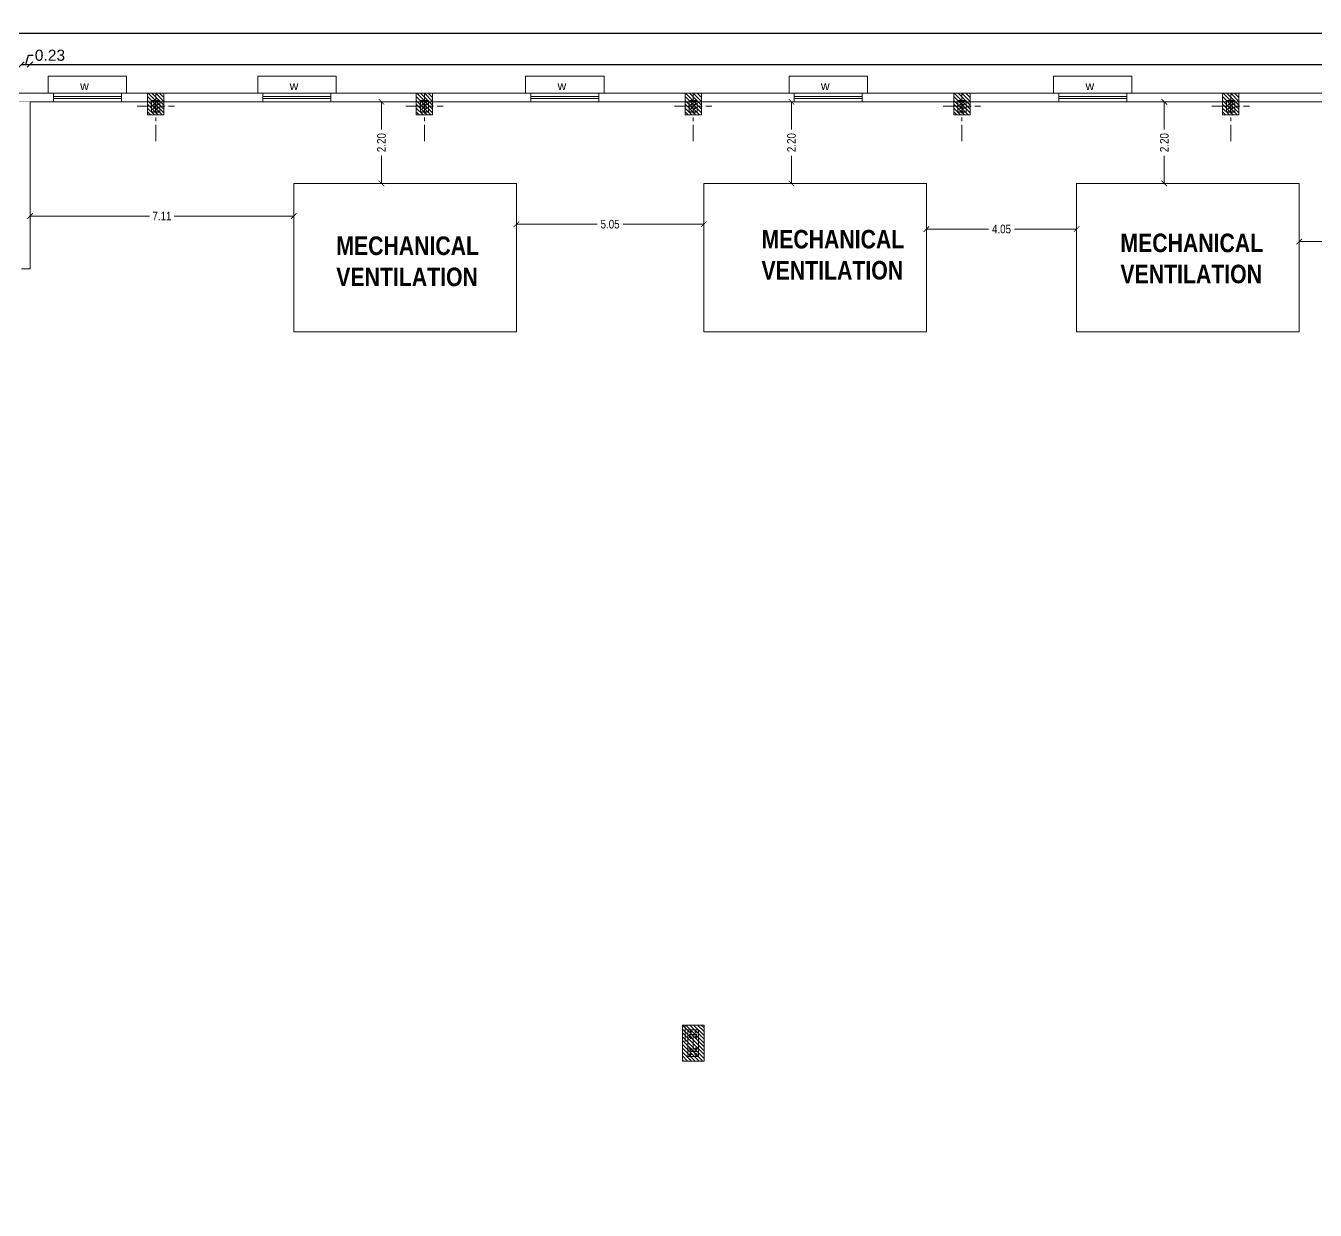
# Model space of a CAD drawing. Header units: metres. Extents: x -1560405 to -1559609, y 42907 to 43310.
# Drawn here: x -1559917.51 to -1559882.75, y 43081.44 to 43113.37 of the extents above; entities that cross this region are included whole.
import ezdxf

# ---------------------------------------------------------------- set-up
doc = ezdxf.new("R2010")
doc.units = ezdxf.units.M
doc.header["$LTSCALE"] = 750
doc.header["$MEASUREMENT"] = 0
doc.header["$PDMODE"] = 35
doc.header["$PDSIZE"] = 50
doc.linetypes.add('CENTER2', pattern=[1.125, 0.75, -0.125, 0.125, -0.125])
doc.linetypes.add('DASHED2', pattern=[9.525, 6.35, -3.175])
doc.layers.get('0').update_dxf_attribs({"lineweight": 5})
doc.layers.get('Defpoints').update_dxf_attribs({"lineweight": 0})
doc.layers.add('BLK_1_FLR_0_BLT_UP_AREA', color=1, linetype='Continuous', plot=False)
doc.layers.add('BLK_1_FLR_0_CARPET_AREA', color=10, linetype='Continuous')
doc.layers.add('BLK_1_FLR_0_REGULAR_ROOM_1', color=117, linetype='Continuous')
doc.layers.add('grid', color=253, linetype='Continuous', lineweight=5)
doc.styles.add('GLOBAL INFRA', font='ARIALNB.TTF', dxfattribs={"height": 0.3})
doc.styles.add('mani', font='swissc.ttf', dxfattribs={"height": 0.23})
doc.styles.get("Standard").update_dxf_attribs({"font": 'arial.ttf'})
doc.dimstyles.new('Civil Mt', dxfattribs={"dimtxt": 0.23, "dimasz": 0.15, "dimexe": 0, "dimexo": 0, "dimgap": 0.1, "dimtad": 0, "dimzin": 0, "dimdsep": 46, "dimtxsty": 'mani', "dimblk": 'ARCHTICK', "dimcen": 0, "dimse1": 1, "dimse2": 1, "dimclrd": 253, "dimclrt": 7, "dimadec": 0, "dimazin": 3, "dimtfac": 1, "dimtofl": 0, "dimtmove": 1, "dimatfit": 3, "dimfxl": 0, "dimfrac": 2, "dimtolj": 1, "dimtzin": 0, "dimlwd": 13, "dimarcsym": 0})
doc.dimstyles.new('Civil mt size large', dxfattribs={"dimtxt": 0.3, "dimasz": 0.15, "dimexe": 0, "dimexo": 0, "dimgap": 0.0625, "dimtad": 0, "dimzin": 0, "dimdsep": 46, "dimtxsty": 'Standard', "dimblk": 'OBLIQUE', "dimcen": 0, "dimse1": 1, "dimse2": 1, "dimclrd": 253, "dimclrt": 7, "dimadec": 0, "dimazin": 3, "dimtfac": 1, "dimtofl": 0, "dimtmove": 1, "dimatfit": 3, "dimfxl": 0, "dimfrac": 2, "dimtolj": 1, "dimtzin": 0, "dimarcsym": 0})

# ---------------------------------------------------------------- blocks, each defined once
blk = doc.blocks.new('Z$W@#0BBF08D7')
for p, q in [((84, 42), (0, 42)), ((42, 84), (42, 0))]:
    blk.add_line(p, q)
blk.add_circle((42, 42), 21)
blk = doc.blocks.new('Z$W@#71D679F2')
at = {"color": 1}
for points in [[(0, 300), (740, 300), (740, 0), (0, 0)], [(135, 50), (135, 250), (145, 250), (145, 50)], [(145, 147), (595, 147), (595, 152), (145, 152)], [(605, 50), (605, 250), (595, 250), (595, 50)]]:
    blk.add_lwpolyline(points, close=True, dxfattribs=at)
for p in [(18, 183), (18, 33), (168, 183), (168, 33)]:
    blk.add_blockref('Z$W@#0BBF08D7', p)
at = {"xscale": -1}
for p in [(572, 183), (572, 33), (722, 183), (722, 33)]:
    blk.add_blockref('Z$W@#0BBF08D7', p, dxfattribs=at)
blk = doc.blocks.new('_Oblique')
at = {"color": 0, "linetype": 'ByBlock', "lineweight": -2}
blk.add_line((-0.5, -0.5), (0.5, 0.5), dxfattribs=at)
blk = doc.blocks.new('*D529')
at = {"color": 253, "lineweight": -2}
for p, q in [((-1559917.51, 43112.325), (-1559917.436, 43112.572)), ((-1559917.436, 43112.572), (-1559917.311, 43112.572)), ((-1559917.625, 43112.325), (-1559917.395, 43112.325))]:
    blk.add_line(p, q, dxfattribs=at)
at = {"layer": 'Defpoints', "color": 0}
for p in [(-1559917.395, 43112.325), (-1559917.625, 43111.177, 0), (-1559917.395, 43111.177, 0)]:
    blk.add_point(p, dxfattribs=at)
at = {"color": 253, "lineweight": -2, "xscale": 0.15, "yscale": 0.15, "zscale": 0.15, "rotation": 180}
blk.add_blockref('_Oblique', (-1559917.625, 43112.325), dxfattribs=at)
at = {"color": 253, "lineweight": -2, "xscale": 0.15, "yscale": 0.15, "zscale": 0.15}
blk.add_blockref('_Oblique', (-1559917.395, 43112.325), dxfattribs=at)
at = {"color": 7, "insert": (-1559916.859, 43112.572), "char_height": 0.3, "attachment_point": 5}
blk.add_mtext('\\A1;0.23', dxfattribs=at)
blk = doc.blocks.new('*D530')
at = {"color": 253, "lineweight": -2}
for p, q in [((-1559917.395, 43112.325), (-1559872.739, 43112.325)), ((-1559826.944, 43112.325), (-1559871.6, 43112.325))]:
    blk.add_line(p, q, dxfattribs=at)
at = {"layer": 'Defpoints', "color": 0}
for p in [(-1559826.944, 43112.325), (-1559917.395, 43111.042, 0), (-1559826.944, 43110.38)]:
    blk.add_point(p, dxfattribs=at)
at = {"color": 253, "lineweight": -2, "xscale": 0.15, "yscale": 0.15, "zscale": 0.15, "rotation": 180}
blk.add_blockref('_Oblique', (-1559917.395, 43112.325), dxfattribs=at)
at = {"color": 253, "lineweight": -2, "xscale": 0.15, "yscale": 0.15, "zscale": 0.15}
blk.add_blockref('_Oblique', (-1559826.944, 43112.325), dxfattribs=at)
at = {"color": 7, "insert": (-1559872.17, 43112.325), "char_height": 0.3, "attachment_point": 5}
blk.add_mtext('\\A1;90.45', dxfattribs=at)
blk = doc.blocks.new('*D532')
at = {"color": 253, "lineweight": -2}
for p, q in [((-1559936.104, 43113.171), (-1559882.081, 43113.171)), ((-1559826.714, 43113.171), (-1559880.738, 43113.171))]:
    blk.add_line(p, q, dxfattribs=at)
at = {"layer": 'Defpoints', "color": 0}
for p in [(-1559936.104, 43113.171), (-1559936.104, 43111.548), (-1559826.714, 43111.548)]:
    blk.add_point(p, dxfattribs=at)
at = {"color": 253, "lineweight": -2, "xscale": 0.15, "yscale": 0.15, "zscale": 0.15, "rotation": 180}
blk.add_blockref('_Oblique', (-1559936.104, 43113.171), dxfattribs=at)
at = {"color": 253, "lineweight": -2, "xscale": 0.15, "yscale": 0.15, "zscale": 0.15}
blk.add_blockref('_Oblique', (-1559826.714, 43113.171), dxfattribs=at)
at = {"color": 7, "insert": (-1559881.409, 43113.171), "char_height": 0.3, "attachment_point": 5}
blk.add_mtext('\\A1;109.39', dxfattribs=at)
blk = doc.blocks.new('_ArchTick')
at = {"color": 0, "linetype": 'ByBlock', "const_width": 0.15}
blk.add_lwpolyline([(-0.5, -0.5), (0.5, 0.5)], dxfattribs=at)
blk = doc.blocks.new('*D573')
at = {"color": 253, "lineweight": 13}
for p, q in [((-1559907.922, 43111.318), (-1559907.922, 43110.57)), ((-1559907.922, 43109.118), (-1559907.922, 43109.865))]:
    blk.add_line(p, q, dxfattribs=at)
at = {"layer": 'Defpoints', "color": 0}
for p in [(-1559907.922, 43111.318), (-1559907.869, 43111.318), (-1559907.869, 43109.118)]:
    blk.add_point(p, dxfattribs=at)
at = {"color": 253, "lineweight": 13, "xscale": 0.15, "yscale": 0.15, "zscale": 0.15}
for p, rotation in [((-1559907.922, 43111.318), 90), ((-1559907.922, 43109.118), 270)]:
    blk.add_blockref('_ArchTick', p, dxfattribs=dict(at, rotation=rotation))
at = {"color": 7, "insert": (-1559907.922, 43110.218), "char_height": 0.23, "attachment_point": 5, "rotation": 90, "style": 'mani'}
blk.add_mtext('\\A1;2.20', dxfattribs=at)
blk = doc.blocks.new('*D574')
at = {"color": 253, "lineweight": 13}
for p, q in [((-1559896.87, 43111.318), (-1559896.87, 43110.57)), ((-1559896.87, 43109.118), (-1559896.87, 43109.865))]:
    blk.add_line(p, q, dxfattribs=at)
at = {"layer": 'Defpoints', "color": 0}
for p in [(-1559896.87, 43111.318), (-1559896.818, 43111.318), (-1559896.818, 43109.118)]:
    blk.add_point(p, dxfattribs=at)
at = {"color": 253, "lineweight": 13, "xscale": 0.15, "yscale": 0.15, "zscale": 0.15}
for p, rotation in [((-1559896.87, 43111.318), 90), ((-1559896.87, 43109.118), 270)]:
    blk.add_blockref('_ArchTick', p, dxfattribs=dict(at, rotation=rotation))
at = {"color": 7, "insert": (-1559896.87, 43110.218), "char_height": 0.23, "attachment_point": 5, "rotation": 90, "style": 'mani'}
blk.add_mtext('\\A1;2.20', dxfattribs=at)
blk = doc.blocks.new('*D575')
at = {"color": 253, "lineweight": 13}
for p, q in [((-1559886.82, 43111.318), (-1559886.82, 43110.57)), ((-1559886.82, 43109.118), (-1559886.82, 43109.865))]:
    blk.add_line(p, q, dxfattribs=at)
at = {"layer": 'Defpoints', "color": 0}
for p in [(-1559886.82, 43111.318), (-1559886.767, 43111.318), (-1559886.767, 43109.118)]:
    blk.add_point(p, dxfattribs=at)
at = {"color": 253, "lineweight": 13, "xscale": 0.15, "yscale": 0.15, "zscale": 0.15}
for p, rotation in [((-1559886.82, 43111.318), 90), ((-1559886.82, 43109.118), 270)]:
    blk.add_blockref('_ArchTick', p, dxfattribs=dict(at, rotation=rotation))
at = {"color": 7, "insert": (-1559886.82, 43110.218), "char_height": 0.23, "attachment_point": 5, "rotation": 90, "style": 'mani'}
blk.add_mtext('\\A1;2.20', dxfattribs=at)
blk = doc.blocks.new('*D601')
at = {"color": 253, "lineweight": 13}
for p, q in [((-1559917.395, 43108.238), (-1559914.172, 43108.238)), ((-1559910.285, 43108.238), (-1559913.508, 43108.238))]:
    blk.add_line(p, q, dxfattribs=at)
at = {"layer": 'Defpoints', "color": 0}
for p in [(-1559917.395, 43108.621, 0), (-1559910.285, 43108.622), (-1559917.395, 43108.238)]:
    blk.add_point(p, dxfattribs=at)
at = {"color": 253, "lineweight": 13, "xscale": 0.15, "yscale": 0.15, "zscale": 0.15, "rotation": 180}
blk.add_blockref('_ArchTick', (-1559917.395, 43108.238), dxfattribs=at)
at = {"color": 253, "lineweight": 13, "xscale": 0.15, "yscale": 0.15, "zscale": 0.15}
blk.add_blockref('_ArchTick', (-1559910.285, 43108.238), dxfattribs=at)
at = {"color": 7, "insert": (-1559913.84, 43108.238), "char_height": 0.23, "attachment_point": 5, "style": 'mani'}
blk.add_mtext('\\A1;7.11', dxfattribs=at)
blk = doc.blocks.new('*D604')
at = {"color": 253, "lineweight": 13}
for p, q in [((-1559883.184, 43107.55), (-1559877.245, 43107.55)), ((-1559870.459, 43107.55), (-1559876.397, 43107.55))]:
    blk.add_line(p, q, dxfattribs=at)
at = {"layer": 'Defpoints', "color": 0}
for p in [(-1559883.184, 43107.55), (-1559883.184, 43107.118), (-1559870.459, 43107.118)]:
    blk.add_point(p, dxfattribs=at)
at = {"color": 253, "lineweight": 13, "xscale": 0.15, "yscale": 0.15, "zscale": 0.15, "rotation": 180}
blk.add_blockref('_ArchTick', (-1559883.184, 43107.55), dxfattribs=at)
at = {"color": 253, "lineweight": 13, "xscale": 0.15, "yscale": 0.15, "zscale": 0.15}
blk.add_blockref('_ArchTick', (-1559870.459, 43107.55), dxfattribs=at)
at = {"color": 7, "insert": (-1559876.821, 43107.55), "char_height": 0.23, "attachment_point": 5, "style": 'mani'}
blk.add_mtext('\\A1;12.73', dxfattribs=at)
blk = doc.blocks.new('*D605')
at = {"color": 253, "lineweight": 13}
for p, q in [((-1559893.234, 43107.888), (-1559891.563, 43107.888)), ((-1559889.184, 43107.888), (-1559890.855, 43107.888))]:
    blk.add_line(p, q, dxfattribs=at)
at = {"layer": 'Defpoints', "color": 0}
for p in [(-1559889.184, 43107.888), (-1559893.234, 43107.55), (-1559889.184, 43107.55)]:
    blk.add_point(p, dxfattribs=at)
at = {"color": 253, "lineweight": 13, "xscale": 0.15, "yscale": 0.15, "zscale": 0.15, "rotation": 180}
blk.add_blockref('_ArchTick', (-1559893.234, 43107.888), dxfattribs=at)
at = {"color": 253, "lineweight": 13, "xscale": 0.15, "yscale": 0.15, "zscale": 0.15}
blk.add_blockref('_ArchTick', (-1559889.184, 43107.888), dxfattribs=at)
at = {"color": 7, "insert": (-1559891.209, 43107.888), "char_height": 0.23, "attachment_point": 5, "style": 'mani'}
blk.add_mtext('\\A1;4.05', dxfattribs=at)
blk = doc.blocks.new('*D606')
at = {"color": 253, "lineweight": 13}
for p, q in [((-1559904.285, 43108.018), (-1559902.112, 43108.018)), ((-1559899.234, 43108.018), (-1559901.408, 43108.018))]:
    blk.add_line(p, q, dxfattribs=at)
at = {"layer": 'Defpoints', "color": 0}
for p in [(-1559904.285, 43108.018), (-1559899.234, 43108.018), (-1559899.234, 43108.018)]:
    blk.add_point(p, dxfattribs=at)
at = {"color": 253, "lineweight": 13, "xscale": 0.15, "yscale": 0.15, "zscale": 0.15, "rotation": 180}
blk.add_blockref('_ArchTick', (-1559904.285, 43108.018), dxfattribs=at)
at = {"color": 253, "lineweight": 13, "xscale": 0.15, "yscale": 0.15, "zscale": 0.15}
blk.add_blockref('_ArchTick', (-1559899.234, 43108.018), dxfattribs=at)
at = {"color": 7, "insert": (-1559901.76, 43108.018), "char_height": 0.23, "attachment_point": 5, "style": 'mani'}
blk.add_mtext('\\A1;5.05', dxfattribs=at)
blk = doc.blocks.new('Z$W@#459304DB')
for p, q in [((44, 22), (0, 22)), ((22, 0), (22, 44))]:
    blk.add_line(p, q)
blk.add_circle((22, 22), 11)
blk = doc.blocks.new('Z$W@#47CD4689')
at = {"color": 1}
for points in [[(-210, 0), (-210, 225), (-200, 225), (-200, 0)], [(-210, 225), (110, 225), (110, 0), (-210, 0)], [(-200, 110), (100, 110), (100, 115), (-200, 115)], [(110, 0), (110, 225), (100, 225), (100, 0)]]:
    blk.add_lwpolyline(points, close=True, dxfattribs=at)
at = {"layer": 'grid', "linetype": 'CENTER2'}
for points in [[(-50, -404), (-50, 629)], [(-410, 113), (915, 113)]]:
    blk.add_lwpolyline(points, dxfattribs=at)
for p in [(-122, 141), (-122, 41), (-22, 141), (-22, 41)]:
    blk.add_blockref('Z$W@#459304DB', p)

msp = doc.modelspace()

# ---------------------------------------------------------------- hatches: boundary and pattern name
at = {"linetype": 'Continuous'}
h = msp.add_hatch(dxfattribs=at)
h.set_pattern_fill('ANSI31', scale=0.585, angle=-90)
h.set_pattern_definition([(315, (-1558529.14881, 45782.80781), (0.0517071834, 0.0517071834), [])])
h.paths.add_polyline_path([(-1559914.22656, 43110.9626), (-1559914.22656, 43111.5476), (-1559913.78781, 43111.5476), (-1559913.78781, 43110.9626)])
h = msp.add_hatch(dxfattribs=at)
h.set_pattern_fill('ANSI31', scale=0.585, angle=-90)
h.set_pattern_definition([(315, (-1558521.904806, 45782.80781), (0.0517071834, 0.0517071834), [])])
h.paths.add_polyline_path([(-1559906.98255, 43110.9626), (-1559906.98255, 43111.5476), (-1559906.5438, 43111.5476), (-1559906.5438, 43110.9626)])
h = msp.add_hatch(dxfattribs=at)
h.set_pattern_fill('ANSI31', scale=0.585, angle=-90)
h.set_pattern_definition([(315, (-1558514.6608, 45782.80781), (0.0517071834, 0.0517071834), [])])
h.paths.add_polyline_path([(-1559899.73854, 43110.9626), (-1559899.73854, 43111.5476), (-1559899.29979, 43111.5476), (-1559899.29979, 43110.9626)])
h = msp.add_hatch(dxfattribs=at)
h.set_pattern_fill('ANSI31', scale=0.585, angle=-90)
h.set_pattern_definition([(315, (-1558507.41679, 45782.80781), (0.0517071834, 0.0517071834), [])])
h.paths.add_polyline_path([(-1559892.49453, 43110.9626), (-1559892.49453, 43111.5476), (-1559892.05578, 43111.5476), (-1559892.05578, 43110.9626)])
h = msp.add_hatch(dxfattribs=at)
h.set_pattern_fill('ANSI31', scale=0.585, angle=-90)
h.set_pattern_definition([(315, (-1558500.17278, 45782.80781), (0.0517071834, 0.0517071834), [])])
h.paths.add_polyline_path([(-1559885.25053, 43110.9626), (-1559885.25053, 43111.5476), (-1559884.81178, 43111.5476), (-1559884.81178, 43110.9626)])
h = msp.add_hatch(dxfattribs=at)
h.set_pattern_fill('ANSI31', scale=0.585, angle=-90)
h.set_pattern_definition([(315, (-1558601.49901, 45699.75803), (0.0517071834, 0.0517071834), [])])
h.paths.add_polyline_path([(-1559899.81167, 43085.45356), (-1559899.81167, 43086.42856), (-1559899.22667, 43086.42856), (-1559899.22667, 43085.45356)])

# ---------------------------------------------------------------- linework, layer by layer
at = {"color": 7, "linetype": 'DASHED2', "ltscale": 0.2}
for p, q in [((-1559916.90423, 43111.5476), (-1559916.90423, 43112.0076)), ((-1559916.90423, 43112.0076), (-1559914.79226, 43112.0076)), ((-1559914.79226, 43112.0076), (-1559914.79226, 43111.5476)), ((-1559911.25649, 43111.5476), (-1559911.25649, 43112.0076)), ((-1559911.25649, 43112.0076), (-1559909.14452, 43112.0076)), ((-1559909.14452, 43112.0076), (-1559909.14452, 43111.5476)), ((-1559904.03546, 43111.5476), (-1559904.03546, 43112.0076)), ((-1559904.03546, 43112.0076), (-1559901.9235, 43112.0076)), ((-1559901.9235, 43112.0076), (-1559901.9235, 43111.5476)), ((-1559896.93545, 43111.5476), (-1559896.93545, 43112.0076)), ((-1559896.93545, 43112.0076), (-1559894.82348, 43112.0076)), ((-1559894.82348, 43112.0076), (-1559894.82348, 43111.5476)), ((-1559889.80448, 43111.5476), (-1559889.80448, 43112.0076)), ((-1559889.80448, 43112.0076), (-1559887.69251, 43112.0076)), ((-1559887.69251, 43112.0076), (-1559887.69251, 43111.5476))]:
    msp.add_line(p, q, dxfattribs=at)
at = {"color": 7}
for p, q in [((-1559916.76423, 43111.5476), (-1559916.90423, 43111.5476)), ((-1559911.11649, 43111.5476), (-1559911.25649, 43111.5476)), ((-1559903.89546, 43111.5476), (-1559904.03546, 43111.5476)), ((-1559896.79545, 43111.5476), (-1559896.93545, 43111.5476)), ((-1559889.66448, 43111.5476), (-1559889.80448, 43111.5476)), ((-1559917.39521, 43111.3176, 0), (-1559917.3944, 43106.81701, 0)), ((-1559917.6244, 43106.81697, 0), (-1559917.3944, 43106.81701, 0)), ((-1559899.73854, 43086.42856, 94.40535), (-1559899.73854, 43085.98856, 94.40535))]:
    msp.add_line(p, q, dxfattribs=at)
at = {"color": 7, "ltscale": 0.2}
for p, q in [((-1559916.76423, 43111.5476), (-1559916.76423, 43111.3176)), ((-1559916.76423, 43111.45796), (-1559914.93226, 43111.45796)), ((-1559916.76423, 43111.43256), (-1559916.76423, 43111.43256)), ((-1559916.76423, 43111.40716), (-1559914.93226, 43111.40716)), ((-1559914.93226, 43111.3176), (-1559914.93226, 43111.5476)), ((-1559914.93226, 43111.43256), (-1559914.93226, 43111.43256)), ((-1559911.11649, 43111.5476), (-1559911.11649, 43111.3176)), ((-1559911.11649, 43111.45796), (-1559909.28452, 43111.45796)), ((-1559911.11649, 43111.43256), (-1559911.11649, 43111.43256)), ((-1559911.11649, 43111.40716), (-1559909.28452, 43111.40716)), ((-1559909.28452, 43111.3176), (-1559909.28452, 43111.5476)), ((-1559909.28452, 43111.43256), (-1559909.28452, 43111.43256)), ((-1559903.89546, 43111.5476), (-1559903.89546, 43111.3176)), ((-1559903.89546, 43111.45796), (-1559902.0635, 43111.45796)), ((-1559903.89546, 43111.43256), (-1559903.89546, 43111.43256)), ((-1559903.89546, 43111.40716), (-1559902.0635, 43111.40716)), ((-1559902.0635, 43111.3176), (-1559902.0635, 43111.5476)), ((-1559902.0635, 43111.43256), (-1559902.0635, 43111.43256)), ((-1559896.79545, 43111.5476), (-1559896.79545, 43111.3176)), ((-1559896.79545, 43111.45796), (-1559894.96348, 43111.45796)), ((-1559896.79545, 43111.43256), (-1559896.79545, 43111.43256)), ((-1559896.79545, 43111.40716), (-1559894.96348, 43111.40716)), ((-1559894.96348, 43111.3176), (-1559894.96348, 43111.5476)), ((-1559894.96348, 43111.43256), (-1559894.96348, 43111.43256)), ((-1559889.66448, 43111.5476), (-1559889.66448, 43111.3176)), ((-1559889.66448, 43111.45796), (-1559887.83251, 43111.45796)), ((-1559889.66448, 43111.43256), (-1559889.66448, 43111.43256)), ((-1559889.66448, 43111.40716), (-1559887.83251, 43111.40716)), ((-1559887.83251, 43111.3176), (-1559887.83251, 43111.5476)), ((-1559887.83251, 43111.43256), (-1559887.83251, 43111.43256))]:
    msp.add_line(p, q, dxfattribs=at)
at = {"color": 7}
for points in [[(-1559936.1042, 42960.62268), (-1559936.1042, 43111.5476), (-1559826.71409, 43111.5476), (-1559826.7142, 42960.62268)], [(-1559910.2854, 43105.11751), (-1559910.2854, 43109.11751), (-1559904.2854, 43109.11751), (-1559904.2854, 43105.11751)], [(-1559899.23423, 43105.11751), (-1559899.23423, 43109.11751), (-1559893.23423, 43109.11751), (-1559893.23423, 43105.11751)], [(-1559889.18382, 43105.11751), (-1559889.18382, 43109.11751), (-1559883.18382, 43109.11751), (-1559883.18382, 43105.11751)]]:
    msp.add_lwpolyline(points, close=True, dxfattribs=at)
at = {"color": 7, "linetype": 'Continuous', "elevation": 94.40535}
for points in [[(-1559913.78781, 43110.9626), (-1559913.78781, 43111.5476), (-1559914.22656, 43111.5476), (-1559914.22656, 43110.9626)], [(-1559906.5438, 43110.9626), (-1559906.5438, 43111.5476), (-1559906.98255, 43111.5476), (-1559906.98255, 43110.9626)], [(-1559899.29979, 43110.9626), (-1559899.29979, 43111.5476), (-1559899.73854, 43111.5476), (-1559899.73854, 43110.9626)], [(-1559892.05578, 43110.9626), (-1559892.05578, 43111.5476), (-1559892.49453, 43111.5476), (-1559892.49453, 43110.9626)], [(-1559884.81178, 43110.9626), (-1559884.81178, 43111.5476), (-1559885.25053, 43111.5476), (-1559885.25053, 43110.9626)], [(-1559899.81167, 43086.42856), (-1559899.81167, 43085.45356), (-1559899.22667, 43085.45356), (-1559899.22667, 43086.42856)]]:
    msp.add_lwpolyline(points, close=True, dxfattribs=at)
at = {"color": 7}
msp.add_lwpolyline([(-1559917.39521, 43111.3176), (-1559876.65231, 43111.3176)], dxfattribs=at)
at = {"layer": 'BLK_1_FLR_0_BLT_UP_AREA', "color": 45, "const_width": 0.01}
msp.add_lwpolyline([(-1559936.1042, 42960.62268), (-1559826.71409, 42960.62268), (-1559826.71409, 43111.5476), (-1559936.1042, 43111.5476)], close=True, dxfattribs=at)
at = {"layer": 'BLK_1_FLR_0_CARPET_AREA', "color": 46, "const_width": 0.001}
msp.add_lwpolyline([(-1559921.36925, 42960.85268), (-1559921.37006, 42965.35264), (-1559917.64006, 42965.35331), (-1559917.64006, 42967.85105), (-1559896.27394, 42967.85105), (-1559896.27394, 42960.85268), (-1559826.9442, 42960.85268), (-1559826.9442, 43111.3176), (-1559935.8742, 43111.3176), (-1559935.8742, 42960.85268), (-1559921.36925, 42960.85268)], close=True, dxfattribs=at)
at = {"layer": 'BLK_1_FLR_0_REGULAR_ROOM_1', "color": 4, "const_width": 0.001, "elevation": 0}
msp.add_lwpolyline([(-1559921.36936, 42960.85268), (-1559921.37018, 42965.35264), (-1559917.64018, 42965.35331), (-1559917.64018, 42967.85105), (-1559896.27405, 42967.85105), (-1559896.27405, 42960.85268), (-1559826.94432, 42960.85268), (-1559826.94432, 43111.3176), (-1559935.87432, 43111.3176), (-1559935.87432, 42960.85268), (-1559921.36936, 42960.85268)], close=True, dxfattribs=at)

# ---------------------------------------------------------------- block references
at = {"color": 7, "xscale": 0.000975, "yscale": 0.000975, "zscale": 0.000975}
for name, p, rotation in [('Z$W@#47CD4689', (-1559914.11698, 43111.14785), 270), ('Z$W@#47CD4689', (-1559906.87298, 43111.14785), 270), ('Z$W@#47CD4689', (-1559899.62897, 43111.14785), 270), ('Z$W@#47CD4689', (-1559892.38496, 43111.14785), 270), ('Z$W@#47CD4689', (-1559885.14095, 43111.14785), 270), ('Z$W@#71D679F2', (-1559899.37292, 43085.58032, 94.40535), 90.00000000000118)]:
    msp.add_blockref(name, p, dxfattribs=dict(at, rotation=rotation))

# ---------------------------------------------------------------- texts
at = {"color": 7, "ltscale": 0.2}
for p in [(-1559916.04348, 43111.63552), (-1559910.39574, 43111.63552), (-1559903.17471, 43111.63552), (-1559896.0747, 43111.63552), (-1559888.94373, 43111.63552)]:
    msp.add_text('w', height=0.23, dxfattribs=at).set_placement(p)
at = {"color": 7, "style": 'GLOBAL INFRA'}
for s, p in [('MECHANICAL', (-1559909.14059, 43107.18757, -59.00586)), ('MECHANICAL', (-1559897.67822, 43107.36549, -59.00586)), ('MECHANICAL', (-1559888.0035, 43107.2651, -59.00586)), ('VENTILATION', (-1559897.67822, 43106.52668, -59.00586)), ('VENTILATION', (-1559888.0035, 43106.42629, -59.00586)), ('VENTILATION', (-1559909.14059, 43106.34876, -59.00586))]:
    msp.add_text(s, height=0.5, dxfattribs=at).set_placement(p)

# ---------------------------------------------------------------- dimensions: what is measured, and where the dimension line sits
at = {"color": 7}
for base, p1, p2, picture, middle in [((-1559936.1042, 43113.17074), (-1559826.71409, 43111.5476), (-1559936.1042, 43111.5476), '*D532', (-1559881.40915, 43113.17074)), ((-1559917.39521, 43112.32542), (-1559917.62518, 43111.17688, 0), (-1559917.39521, 43111.17688, 0), '*D529', (-1559917.24859, 43112.57244)), ((-1559826.94409, 43112.32542), (-1559917.39521, 43111.04178, 0), (-1559826.94409, 43110.38041), '*D530', (-1559872.16965, 43112.32542))]:
    dim = msp.add_linear_dim(base=base, p1=p1, p2=p2, dimstyle='Civil mt size large', dxfattribs=at)
    dim.commit()
    dim.dimension.update_dxf_attribs({"geometry": picture, "text_midpoint": middle})
at = {"color": 1}
for p1, p2, picture, middle in [((-1559907.86905, 43109.11751), (-1559907.86905, 43111.3176), '*D573', (-1559907.92162, 43110.21755)), ((-1559896.81789, 43109.11751), (-1559896.81789, 43111.3176), '*D574', (-1559896.87045, 43110.21755)), ((-1559886.76748, 43109.11751), (-1559886.76748, 43111.3176), '*D575', (-1559886.82005, 43110.21755))]:
    dim = msp.add_aligned_dim(p1=p1, p2=p2, distance=0.05257, dimstyle='Civil Mt', dxfattribs=at)
    dim.commit()
    dim.dimension.update_dxf_attribs({"geometry": picture, "text_midpoint": middle})
for base, p1, p2, picture, middle in [((-1559917.39472, 43108.23824), (-1559910.2854, 43108.6221), (-1559917.39472, 43108.62082, 0), '*D601', (-1559913.84006, 43108.23824)), ((-1559899.23423, 43108.01832), (-1559904.2854, 43108.01832), (-1559899.23423, 43108.01832), '*D606', (-1559901.75981, 43108.01832)), ((-1559889.18382, 43107.88769), (-1559893.23423, 43107.54967), (-1559889.18382, 43107.54967), '*D605', (-1559891.20903, 43107.88769)), ((-1559883.18382, 43107.54967), (-1559870.45867, 43107.11751), (-1559883.18382, 43107.11751), '*D604', (-1559876.82125, 43107.54967))]:
    dim = msp.add_linear_dim(base=base, p1=p1, p2=p2, dimstyle='Civil Mt', dxfattribs=at)
    dim.commit()
    dim.dimension.update_dxf_attribs({"geometry": picture, "text_midpoint": middle})

doc.saveas('drawing.dxf')
